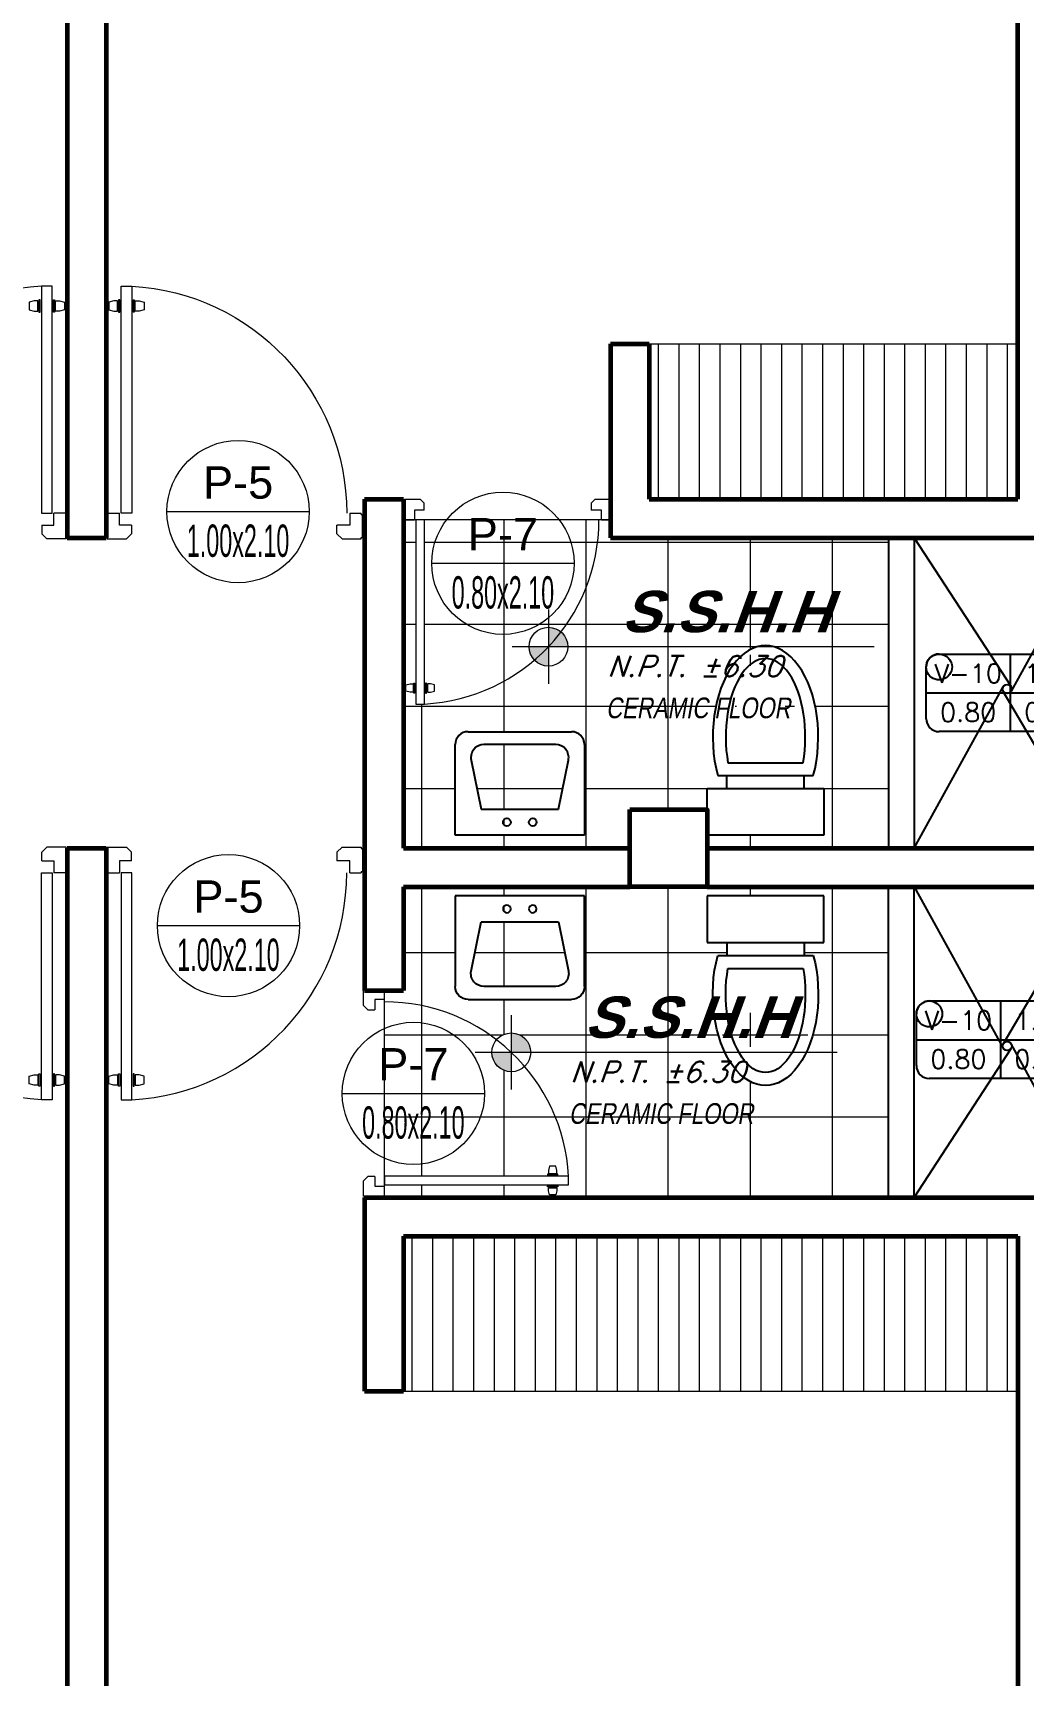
# Model space of a CAD drawing. Header units: millimetres. Extents: x 1313 to 1393.8, y 883.5 to 926.2.
# Drawn here: x 1367.6 to 1371.43, y 911.44 to 917.8 of the extents above; entities that cross this region are included whole.
import ezdxf
from ezdxf.enums import TextEntityAlignment as Align

# ---------------------------------------------------------------- set-up
doc = ezdxf.new("R2010")
doc.units = ezdxf.units.MM
doc.linetypes.add('HIDDEN2', pattern=[0.1875, 0.125, -0.0625])
for name, color, linetype, lineweight in [('ambientes', 254, 'Continuous', 25), ('columnas', 40, 'Continuous', 60), ('cotas', 87, 'Continuous', 15), ('COTNIV', 40, 'Continuous', 18), ('HATCH II', 64, 'Continuous', 5), ('Layer3', 31, 'Continuous', 5), ('lineas delgadas', 252, 'Continuous', 5), ('Muros confinados', 3, 'Continuous', 60), ('Puertas', 35, 'Continuous', 13), ('Texto niveles', 4, 'Continuous', 18)]:
    doc.layers.add(name, color=color, linetype=linetype, lineweight=lineweight)
doc.layers.add('CODIGOS', color=31, linetype='Continuous')
doc.layers.add('Muro Bajo', color=2, linetype='Continuous')
doc.styles.add('ACOT', font='simplex.shx', dxfattribs={"height": 0.08})
doc.styles.add('AMBIENTES', font='arialbd.ttf', dxfattribs={"height": 0.18})
doc.styles.add('ROMANS', font='romans')
doc.styles.add('STYLE1', font='arial.ttf')
pattern_1 = [(0, (4244.064231827154, -2685.573759226781), (0, 0.3175), []), (90, (4244.064231827154, -2685.573759226781), (-0.3175, 1.944126793646423e-17), [])]

# ---------------------------------------------------------------- blocks, each defined once
blk = doc.blocks.new('P90-1')
for p, q in [((-0.9990517566913795, 0.005935422918673439), (-0.9990517566913795, 0.0959354229186733)), ((-0.9940517566913787, 0.0959354229186733), (-0.9990517566913795, 0.0959354229186733)), ((-0.9488046350236647, 0.1009354229186741), (-0.9940517566913787, 0.1009354229186741)), ((-0.9940517566913787, 0.0959354229186733), (-0.9940517566913787, 0.1009354229186741)), ((-0.004051756691380248, 0.1009354229186741), (-0.05237351597615536, 0.1009354229186741)), ((-0.004051756691380248, 0.1009354229186741), (-0.004051756691380248, 0.0959354229186733)), ((0.0009482433086205333, 0.0959354229186733), (-0.004051756691380248, 0.0959354229186733)), ((0.0009482433086205333, 0.0959354229186733), (0.0009482433086205333, 0.005935422918673439)), ((-0.9940517566913787, 0.005935422918673439), (-0.9990517566913795, 0.005935422918673439)), ((-0.9940517566913787, 0.000935422918672657), (-0.9940517566913787, 0.005935422918673439)), ((-0.9190517566913794, 0.000935422918672657), (-0.9940517566913787, 0.000935422918672657)), ((-0.8990517566913798, 0.02093542291867401), (-0.9190517566913794, 0.000935422918672657)), ((-0.8990517566913798, 0.02093542291867401), (-0.8990517566913798, 0.05472381416213601)), ((-0.09905175669137911, 0.05472381416213601), (-0.09905175669137911, 0.02093542291867401)), ((-0.09905175669137911, 0.02093542291867401), (-0.07905175669137954, 0.000935422918672657)), ((-0.004051756691380248, 0.000935422918672657), (-0.07905175669137954, 0.000935422918672657)), ((-0.004051756691380248, 0.005935422918673439), (-0.004051756691380248, 0.000935422918672657)), ((0.0009482433086205333, 0.005935422918673439), (-0.004051756691380248, 0.005935422918673439))]:
    blk.add_line(p, q)
for points in [[(-0.05905045993646674, 0.9844227219258652), (-0.1001612735924624, 0.9844227219258634), (-0.1001612735924624, 0.1012135621264321), (-0.05905045993646496, 0.1012135621264321)], [(-0.1139915255970934, 0.9274939543605996), (-0.1284152196437027, 0.9274939543605996), (-0.1484152196437005, 0.9224939543605988), (-0.1484152196437023, 0.892684088653457), (-0.128415219643701, 0.8876840886534598), (-0.1139915255970951, 0.8876840886534563)], [(-0.1055768771159933, 0.932087397904283), (-0.1101666955382914, 0.9320873979042812), (-0.1101666955382896, 0.8838561757099654), (-0.1055768771159933, 0.8838561757099619)], [(-0.05355882323787142, 0.932087397904283), (-0.04896900481557687, 0.9320873979042812), (-0.04896900481557509, 0.8838561757099654), (-0.05355882323787142, 0.8838561757099654)], [(-0.04514417475677135, 0.9274939543605996), (-0.03072048071016198, 0.9274939543605996), (-0.01072048071016418, 0.9224939543605988), (-0.01072048071016241, 0.892684088653457), (-0.03072048071016376, 0.8876840886534563), (-0.04514417475676957, 0.8876840886534598)]]:
    blk.add_lwpolyline(points, close=True)
for points in [[(-0.9488046350236647, 0.1009354229186741), (-0.9488046350236647, 0.05472381416213601), (-0.8990517566913798, 0.05472381416213601)], [(-0.09905175669137911, 0.05472381416213601), (-0.05237351597615536, 0.05472381416213601), (-0.05237351597615536, 0.1009354229186741)]]:
    blk.add_lwpolyline(points)
blk.add_arc((-0.05237351597615536, 0.1009354229186741), 0.88477877307552, 93.09610705437265, 180)
blk = doc.blocks.new('LAV54-02')
for p, q in [((-0.25, -0.3500000000000014), (-0.25, 0)), ((-0.25, 0), (0.25, 0)), ((0.25, 0), (0.25, -0.3500000000000014)), ((-0.1500000000000004, -0.1000000000000014), (-0.1880388386486178, -0.2901941932430887)), ((0.1500000000000004, -0.1000000000000014), (-0.1500000000000004, -0.1000000000000014)), ((0.1880388386486178, -0.2901941932430887), (0.1500000000000004, -0.1000000000000014)), ((-0.139009804864072, -0.3500000000000014), (0.139009804864072, -0.3500000000000014)), ((0.1999999999999993, -0.3999999999999986), (-0.1999999999999993, -0.3999999999999986))]:
    blk.add_line(p, q)
for centre in [(-0.05000000000000071, -0.04999999999999716), (0.05000000000000071, -0.04999999999999716)]:
    blk.add_circle(centre, 0.015)
for centre, radius, start, end in [((-0.139009804864072, -0.2999999999999972), 0.05000000000000004, 168.6900675259798, 270), ((0.139009804864072, -0.2999999999999972), 0.05000000000000004, 270.0000000000001, 11.30993247402031), ((-0.1999999999999993, -0.3500000000000014), 0.05000000000000003, 180, 270), ((0.1999999999999993, -0.3500000000000014), 0.05000000000000003, 270, 0)]:
    blk.add_arc(centre, radius, start, end)
blk = doc.blocks.new('INO75-01')
for p, q in [((0, 0.2249999999999943), (0.1800000000000068, 0.2249999999999943)), ((0, -0.2249999999999943), (0, 0.2249999999999943)), ((0.1800000000000068, 0.2249999999999943), (0.1800000000000068, -0.2249999999999943)), ((0.1800000000000068, -0.2249999999999943), (0, -0.2249999999999943))]:
    blk.add_line(p, q)
at = {"linetype": 'HIDDEN2'}
for p, q in [((0.1800000000000068, 0.1499999999999986), (0.2300000000000182, 0.1499999999999986)), ((0.1800000000000068, -0.1500000000000057), (0.2300000000000182, -0.1500000000000057))]:
    blk.add_line(p, q, dxfattribs=at)
for points in [[(0.2300000000000182, 0.1845588526671662), (0.2300000000000182, -0.1845588526671662)], [(0.280000000000018, 0.1451869226585609), (0.280000000000018, -0.1451869226585609)]]:
    blk.add_lwpolyline(points)
for major_axis, ratio, start_param, end_param in [((0.3525707902876398, -7.828644183752505e-16), 0.5784260567748055, -2.010251506977173, 2.010251506977181), ((0.30257079028764, -7.622209603519594e-16), 0.5084145359543746, -1.907630861705541, 1.90763086170555)]:
    blk.add_ellipse((0.3799999999999955, 0), major_axis=major_axis, ratio=ratio, start_param=start_param, end_param=end_param)
blk = doc.blocks.new('vp')
at = {"color": 21}
blk.add_lwpolyline([(-0.2750000000000057, 0), (0.2749999999999915, 0)], dxfattribs=at)
at = {"color": 31}
blk.add_circle((0, 0), 0.2749999999999986, dxfattribs=at)
at = {"style": 'STYLE1'}
blk.add_attdef('TIPO', text='', height=0.125, dxfattribs=at).set_placement((0, 0.05), align=Align.CENTER)
at = {"style": 'STYLE1', "width": 0.5166091167736456}
blk.add_attdef('ANCHOXALTURA', text='', height=0.125, dxfattribs=at).set_placement((-0.1981998467250108, -0.175), (0.1980668325464521, -0.175), align=Align.FIT)
blk = doc.blocks.new('VANOS')
at = {"color": 2}
for p, q in [((-0.2749999999999915, 0.1499999999999968), (0.2750000000000057, 0.1500000000000004)), ((0, 0.1499999999999986), (0, -0.1500000000000021)), ((-0.3250000000000171, -0.100000000000005), (-0.3250000000000171, 0.09999999999999964)), ((0.3250000000000028, 0.09999999999999964), (0.3250000000000028, -0.09999999999999787)), ((-0.3250000000000028, 0), (0.3250000000000028, 0)), ((0.2749999999999915, -0.1500000000000039), (-0.2750000000000057, -0.1500000000000039))]:
    blk.add_line(p, q, dxfattribs=at)
for centre, radius, start, end in [((-0.2750000000000057, 0.1000000000000014), 0.04999999999999716, 180, 180.000000000001), ((-0.2749999999999915, 0.1000000000000014), 0.05, 90, 180), ((0.2750000000000057, 0.1000000000000014), 0.04999999999999805, 90, 90), ((0.2750000000000057, 0.09999999999999787), 0.05, 0, 89.99999999999984), ((-0.2750000000000057, -0.1000000000000014), 0.04999999999999893, 179.999999999998, 270), ((0.2749999999999915, -0.1000000000000014), 0.05000000000000071, 270.0000000000041, 4.071109992273244e-12)]:
    blk.add_arc(centre, radius, start, end, dxfattribs=at)
at = {"color": 3, "style": 'ROMANS'}
for tag, p in [('VANO', (-0.1625000000000085, 0.07499999999999751)), ('ALFEIZAR', (0.1625000000000085, 0.07500000000000107)), ('ANCHO', (-0.1624999999999943, -0.07500000000000107)), ('ALTURA', (0.1625000000000085, -0.07499999999999929))]:
    blk.add_attdef(tag, text='', height=0.0725, dxfattribs=at).set_placement(p, align=Align.MIDDLE)

msp = doc.modelspace()

# ---------------------------------------------------------------- hatches: boundary and pattern name
at = {"layer": 'cotas'}
h = msp.add_hatch(dxfattribs=at)
h.set_pattern_fill('NET', color=256, scale=0.1, style=0)
h.set_pattern_definition(pattern_1)
edge = h.paths.add_edge_path()
edge.add_ellipse((1370.430468992413, 915.0757746497181), major_axis=(-8.031897790473789e-13, 0.3525707902877002), ratio=0.5784260567753612, start_angle=368.72558630175496, end_angle=475.1789271095463, ccw=False)
edge.add_line((1370.399531425981, 915.4242648704465), (1369.666047030954, 915.4242648704469))
edge.add_arc((1369.591047030954, 915.4242648704469), 0.07499999999999998, -136.46676170010448, 0, ccw=False)
edge.add_ellipse((1369.07343879752, 915.9146323509979), major_axis=(-0.5041718701496127, 0.5041718701496128), ratio=0.9999999999999927, start_angle=138.0961070543063, end_angle=175.5184223931076, ccw=False)
edge.add_line((1369.111948979087, 915.2026664001144), (1369.078819471085, 915.2026664001157))
edge.add_line((1369.078819471085, 915.2026664001157), (1369.078819471086, 915.914632350997))
edge.add_line((1369.078819471086, 915.914632350997), (1369.030468992414, 915.914632350997))
edge.add_line((1369.030468992414, 915.914632350997), (1369.030468992414, 914.6452182237883))
edge.add_line((1369.030468992414, 914.6452182237883), (1369.905468992413, 914.6452182237892))
edge.add_line((1369.905468992413, 914.6452182237892), (1369.905468992413, 914.795218223788))
edge.add_line((1369.905468992413, 914.795218223788), (1370.205468992413, 914.795218223788))
edge.add_line((1370.205468992413, 914.795218223788), (1370.205468992413, 914.8757746497188))
edge.add_line((1370.205468992413, 914.8757746497188), (1370.280468992413, 914.8757746497183))
edge.add_line((1370.280468992413, 914.8757746497183), (1370.280468992414, 914.925774649718))
edge.add_line((1370.280468992414, 914.925774649718), (1370.245910139746, 914.9257746497185))
h.paths.add_polyline_path([(1369.730468992411, 915.0457746497198), (1369.730468992411, 914.695774649718), (1369.230468992411, 914.6957746497176), (1369.230468992411, 915.0457746497175, -0.4142135623730951), (1369.280468992411, 915.0957746497177), (1369.68046899241, 915.0957746497177, -0.4142135623597759)], flags=16)
h.paths.add_polyline_path([(1369.668507831059, 914.9859688429608), (1369.630468992411, 914.7957746497175), (1369.33046899241, 914.7957746497175), (1369.292430153762, 914.9859688429608, -0.4732848177116646), (1369.341459187546, 915.0457746497175), (1369.619478797275, 915.0457746497175, -0.4732848177116649)], flags=0)
h.paths.add_polyline_path([(1369.545468992411, 914.7457746497178, -1), (1369.515468992411, 914.7457746497178, -1)], flags=0)
h.paths.add_polyline_path([(1369.44546899241, 914.7457746497178, -1), (1369.415468992411, 914.7457746497178, -1)], flags=0)
h.paths.add_polyline_path([(1369.07439398772, 915.2448412777546), (1369.070695242486, 915.2448412777546), (1369.070695242487, 915.2837088291164), (1369.074393987721, 915.2837088291169)], flags=16)
h.paths.add_polyline_path([(1369.067612969798, 915.2485429443248), (1369.055989510066, 915.2485429443248), (1369.039872335507, 915.2525722379653), (1369.039872335507, 915.2765947784217), (1369.055989510068, 915.2806240720618), (1369.0676129698, 915.2806240720604)], flags=16)
edge = h.paths.add_edge_path(flags=17)
edge.add_arc((1369.591047030954, 915.4242648704465), 0.075, 179.9999999996526, 223.5332382996436, ccw=False)
edge.add_arc((1369.591047030954, 915.4242648704469), 0.075, 90, 180, ccw=False)
edge.add_line((1369.591047030954, 915.4992648704467), (1369.591047030954, 915.5354377898673))
edge.add_arc((1369.415105452423, 915.7467895368302), 0.2749999999999986, 180, 309.77598008048375, ccw=False)
edge.add_arc((1369.415105452423, 915.7467895368302), 0.2749999999999986, 142.3860891474217, 180, ccw=False)
edge.add_line((1369.197266544667, 915.914632350997), (1369.111948979081, 915.9146323509965))
edge.add_line((1369.111948979081, 915.9146323509965), (1369.111948979081, 915.2026664001148))
edge.add_ellipse((1369.07343879752, 915.9146323509979), major_axis=(-0.5041718701496127, 0.5041718701496128), ratio=0.9999999999999927, start_angle=138.0961070543063, end_angle=175.5184223931076)
h.paths.add_polyline_path([(1369.150834842661, 915.2765947784221), (1369.150834842661, 915.2525722379644), (1369.134717668104, 915.2485429443252), (1369.123094208367, 915.2485429443257), (1369.123094208368, 915.2806240720618), (1369.134717668102, 915.2806240720613)], flags=16)
h.paths.add_polyline_path([(1369.120011935682, 915.2837088291164), (1369.120011935682, 915.2448412777542), (1369.116313190447, 915.2448412777546), (1369.116313190447, 915.2837088291164)], flags=16)
h.paths.add_polyline_path([(1369.690105452423, 915.7467895368302), (1369.140105452423, 915.7467895368302, 1)], flags=17)
h.paths.add_polyline_path([(1369.63294436018, 915.914632350997), (1369.197266544667, 915.914632350997, 0.1656112881480626), (1369.140105452423, 915.7467895368302), (1369.690105452423, 915.7467895368302, 0.1656112881480626)], flags=17)
edge = h.paths.add_edge_path()
edge.add_ellipse((1369.07343879752, 915.9146323509979), major_axis=(-0.5041718701496127, 0.5041718701496128), ratio=0.9999999999999927, start_angle=187.5776846611148, end_angle=224.9999999999271)
edge.add_line((1369.786445494053, 915.9146323509974), (1369.63294436018, 915.9146323509974))
edge.add_arc((1369.415105452423, 915.7467895368302), 0.2749999999999985, 0, 37.61391085271117, ccw=False)
edge.add_arc((1369.415105452423, 915.7467895368302), 0.2749999999999986, -50.22401991951631, 0, ccw=False)
edge.add_line((1369.591047030954, 915.5354377898673), (1369.591047030954, 915.4992648704467))
edge.add_arc((1369.591047030954, 915.4242648704469), 0.07500000000000001, 49.5628687547466, 90.00000000034743, ccw=False)
edge = h.paths.add_edge_path()
edge.add_line((1370.905468992411, 915.8452182237895), (1370.370536944571, 915.8452182237895))
edge.add_line((1370.370536944571, 915.8452182237895), (1369.830468992413, 915.8452182237895))
edge.add_line((1369.830468992413, 915.8452182237895), (1369.830468992413, 915.9146323509974))
edge.add_line((1369.830468992413, 915.9146323509974), (1369.786445494053, 915.9146323509979))
edge.add_ellipse((1369.07343879752, 915.9146323509979), major_axis=(-0.5041718701496127, 0.5041718701496128), ratio=0.9999999999999927, start_angle=187.5776846611148, end_angle=224.9999999999271, ccw=False)
edge.add_arc((1369.591047030954, 915.4242648704469), 0.075, 0, 49.562868754482224, ccw=False)
edge.add_line((1369.666047030954, 915.4242648704469), (1370.39953142598, 915.4242648704469))
edge.add_ellipse((1370.430468992413, 915.0757746497181), major_axis=(-8.031897790473789e-13, 0.3525707902877002), ratio=0.5784260567753612, start_angle=351.2744136980532, end_angle=368.72558630175496, ccw=False)
edge.add_ellipse((1370.430468992413, 915.0757746497181), major_axis=(-8.031897790473789e-13, 0.3525707902877002), ratio=0.5784260567753612, start_angle=244.8210728903027, end_angle=351.2744136980532, ccw=False)
edge.add_line((1370.615027845081, 914.925774649718), (1370.580468992413, 914.9257746497185))
edge.add_line((1370.580468992413, 914.9257746497185), (1370.580468992413, 914.8757746497183))
edge.add_line((1370.580468992413, 914.8757746497183), (1370.655468992413, 914.8757746497179))
edge.add_line((1370.655468992413, 914.8757746497179), (1370.655468992413, 914.6957746497185))
edge.add_line((1370.655468992413, 914.6957746497185), (1370.205468992414, 914.6957746497185))
edge.add_line((1370.205468992414, 914.6957746497185), (1370.205468992414, 914.6452182237892))
edge.add_line((1370.205468992414, 914.6452182237892), (1370.905468992412, 914.6452182237892))
edge.add_line((1370.905468992412, 914.6452182237892), (1370.905468992411, 915.8452182237895))
h.paths.add_polyline_path([(1369.79153959547, 915.2959109016576), (1370.593444357375, 915.2813520922875), (1370.637120785487, 915.4013520922874), (1369.835216023582, 915.4159109016575)], flags=24)
h.paths.add_polyline_path([(1369.762774514855, 915.1313461653451), (1370.570774514855, 915.124293086117), (1370.59193375254, 915.2442930861168), (1369.78393375254, 915.251346165345)], flags=24)
h.paths.add_polyline_path([(1369.184994793965, 915.5377470743481), (1369.645083096702, 915.5377470743481), (1369.645083096702, 915.7292119447432), (1369.184994793965, 915.7292119447432)], flags=24)
h.paths.add_polyline_path([(1369.247984033597, 915.7655395368304), (1369.58222687125, 915.7655395368304), (1369.58222687125, 915.9530395368304), (1369.247984033597, 915.9530395368304)], flags=9)
h.paths.add_polyline_path([(1369.829383863716, 915.4360792310615), (1370.779740518055, 915.4360792310615), (1370.779740518055, 915.68442848072), (1369.829383863716, 915.68442848072)], flags=24)
h = msp.add_hatch(dxfattribs=at)
h.set_pattern_fill('NET', color=256, scale=0.1, style=0)
h.set_pattern_definition(pattern_1)
edge = h.paths.add_edge_path()
edge.add_line((1370.905468992413, 914.4952182237887), (1370.370536944571, 914.4952182237892))
edge.add_line((1370.370536944571, 914.4952182237892), (1370.205468992412, 914.4952182237882))
edge.add_line((1370.205468992412, 914.4952182237882), (1369.905468992413, 914.4952182237878))
edge.add_line((1369.905468992413, 914.4952182237878), (1369.030468992414, 914.4952182237887))
edge.add_line((1369.030468992414, 914.4952182237887), (1369.030468992413, 914.0952182237895))
edge.add_line((1369.030468992413, 914.0952182237895), (1368.95702557156, 914.0952182237891))
edge.add_line((1368.95702557156, 914.0952182237891), (1368.95702557156, 914.0511947254256))
edge.add_ellipse((1368.95702557156, 913.3381880288937), major_axis=(0.504171870149617, 0.504171870149617), ratio=0.9999999999993726, start_angle=367.5776830980259, end_angle=405.00000000001796, ccw=False)
edge.add_arc((1369.44739305211, 913.8557962623274), 0.075, 3.474269760772586e-10, 139.5628691418822, ccw=False)
edge.add_line((1369.52239305211, 913.8557962623279), (1370.273287433091, 913.8557962623283))
edge.add_ellipse((1370.430468992413, 914.0804370326612), major_axis=(8.031897790473789e-13, 0.3525707902877002), ratio=0.5784260567753612, start_angle=64.8210728904537, end_angle=129.5796903905018, ccw=False)
edge.add_line((1370.245910139746, 914.2304370326617), (1370.280468992413, 914.2304370326613))
edge.add_line((1370.280468992413, 914.2304370326613), (1370.280468992413, 914.2804370326614))
edge.add_line((1370.280468992413, 914.2804370326614), (1370.205468992413, 914.280437032661))
edge.add_line((1370.205468992413, 914.280437032661), (1370.205468992414, 914.4604370326608))
edge.add_line((1370.205468992414, 914.4604370326608), (1370.655468992414, 914.4604370326608))
edge.add_line((1370.655468992414, 914.4604370326608), (1370.655468992413, 914.2804370326614))
edge.add_line((1370.655468992413, 914.2804370326614), (1370.580468992413, 914.2804370326614))
edge.add_line((1370.580468992413, 914.2804370326614), (1370.580468992413, 914.2304370326613))
edge.add_line((1370.580468992413, 914.2304370326613), (1370.615027845081, 914.2304370326613))
edge.add_ellipse((1370.430468992413, 914.0804370326612), major_axis=(8.031897790473789e-13, 0.3525707902877002), ratio=0.5784260567753612, start_angle=230.4203096096083, end_angle=295.17892710969727, ccw=False)
edge.add_ellipse((1370.430468992413, 914.0804370326612), major_axis=(8.031897790473789e-13, 0.3525707902877002), ratio=0.5784260567753612, start_angle=129.5796903905018, end_angle=230.4203096096083, ccw=False)
edge.add_line((1370.273287433091, 913.8557962623279), (1369.52239305211, 913.8557962623279))
edge.add_arc((1369.447393052111, 913.8557962623279), 0.075, -46.46676208811641, 0, ccw=False)
edge.add_ellipse((1368.95702557156, 913.3381880288937), major_axis=(0.504171870149617, 0.504171870149617), ratio=0.9999999999993726, start_angle=318.09610705436353, end_angle=355.5184239562668, ccw=False)
edge.add_line((1369.668991522443, 913.3766982104587), (1369.668991522443, 913.3435687024592))
edge.add_line((1369.668991522443, 913.3435687024592), (1368.957025571559, 913.3435687024596))
edge.add_line((1368.957025571559, 913.3435687024596), (1368.95702557156, 913.2952182237875))
edge.add_line((1368.95702557156, 913.2952182237875), (1370.905468992412, 913.2952182237884))
edge.add_line((1370.905468992412, 913.2952182237884), (1370.905468992413, 914.4952182237887))
h.paths.add_polyline_path([(1369.680468992411, 914.0604370326625), (1369.280468992411, 914.0604370326625, -0.4142135623730951), (1369.230468992411, 914.1104370326627), (1369.230468992411, 914.4604370326626), (1369.730468992411, 914.4604370326626), (1369.730468992411, 914.1104370326627, -0.4142135623730951)], flags=16)
h.paths.add_polyline_path([(1369.626816644803, 913.3391432190954), (1369.626816644803, 913.33544447386), (1369.623114978233, 913.33544447386), (1369.623114978233, 913.3207387414388), (1369.619085684593, 913.3046215668821), (1369.595063144136, 913.3046215668817), (1369.591033850496, 913.3207387414384), (1369.591033850496, 913.3354444738609), (1369.587949093442, 913.33544447386), (1369.587949093441, 913.3391432190963)], flags=16)
h.paths.add_polyline_path([(1369.619478797275, 914.1104370326627), (1369.341459187547, 914.1104370326627, -0.4732848177116649), (1369.292430153763, 914.1702428394194), (1369.330468992411, 914.3604370326632), (1369.630468992411, 914.3604370326632), (1369.66850783106, 914.1702428394194, -0.4732848177144477)], flags=0)
h.paths.add_polyline_path([(1369.515468992411, 914.4104370326625, -1), (1369.545468992412, 914.4104370326625, -1)], flags=0)
h.paths.add_polyline_path([(1369.415468992411, 914.4104370326625, -1), (1369.445468992411, 914.4104370326625, -1)], flags=0)
edge = h.paths.add_edge_path(flags=17)
edge.add_ellipse((1368.95702557156, 913.3381880288937), major_axis=(0.504171870149617, 0.504171870149617), ratio=0.9999999999993726, start_angle=318.0961070543635, end_angle=355.5184239562668)
edge.add_arc((1369.447393052111, 913.8557962623283), 0.075, 180.0000000003474, 313.5332379113925, ccw=False)
edge.add_arc((1369.447393052111, 913.8557962623279), 0.075, 139.562869142372, 180, ccw=False)
edge.add_ellipse((1368.95702557156, 913.3381880288937), major_axis=(0.504171870149617, 0.504171870149617), ratio=0.9999999999993726, start_angle=367.5776830980259, end_angle=405.000000000018)
edge.add_line((1368.95702557156, 914.0511947254256), (1368.95702557156, 913.9484364594334))
edge.add_arc((1369.06876919505, 913.6971629777261), 0.2749999999999986, -9.481482265982777e-11, 113.97515388564051, ccw=False)
edge.add_arc((1369.068769195049, 913.6971629777252), 0.2749999999999986, -113.97515388564051, 9.481482265982777e-11, ccw=False)
edge.add_line((1368.95702557156, 913.4458894960178), (1368.95702557156, 913.3766982104551))
edge.add_line((1368.95702557156, 913.3766982104551), (1369.668991522443, 913.3766982104555))
h.paths.add_polyline_path([(1369.595063144136, 913.4155840740352), (1369.619085684593, 913.4155840740352), (1369.623114978232, 913.3994668994785), (1369.623114978232, 913.384761167056), (1369.626816644803, 913.384761167056), (1369.626816644803, 913.3810624218206), (1369.587949093442, 913.3810624218206), (1369.587949093441, 913.3878434397423), (1369.591033850496, 913.3878434397418), (1369.591033850496, 913.3994668994785)], flags=16)
h.paths.add_polyline_path([(1368.957025571561, 913.9484364594334), (1368.95702557156, 913.6971629777261), (1369.343769195049, 913.6971629777256, 0.5428153364294145)], flags=16)
h.paths.add_polyline_path([(1369.343769195049, 913.6971629777256), (1368.957025571559, 913.6971629777256), (1368.95702557156, 913.4458894960183, 0.5428153364305269)], flags=16)
h.paths.add_polyline_path([(1369.647885616627, 913.7274422935391), (1370.449790378532, 913.7128834841681), (1370.493466806643, 913.832883484168), (1369.691562044738, 913.847442293539)], flags=24)
h.paths.add_polyline_path([(1369.685729884873, 913.8676106229425), (1370.636086539212, 913.8676106229425), (1370.636086539212, 914.115959872601), (1369.685729884873, 914.115959872601)], flags=24)
h.paths.add_polyline_path([(1369.619120536012, 913.5628775572261), (1370.427120536012, 913.5558244779979), (1370.448279773697, 913.6758244779978), (1369.640279773697, 913.682877557226)], flags=25)
h.paths.add_polyline_path([(1368.901647776222, 913.7159129777258), (1369.235890613876, 913.7159129777258), (1369.235890613876, 913.9034129777258), (1368.901647776222, 913.9034129777258)], flags=9)
h.paths.add_polyline_path([(1368.838658536591, 913.4881205152435), (1369.298746839328, 913.4881205152435), (1369.298746839328, 913.6795853856386), (1368.838658536591, 913.6795853856386)], flags=9)
at = {"layer": 'HATCH II'}
h = msp.add_hatch(dxfattribs=at)
h.set_pattern_fill('LINE', color=256, scale=0.025, angle=90, style=0)
h.set_pattern_definition([(90, (4230.612647715648, -2685.573759226781), (-0.079375, 4.860316984116058e-18), [])])
h.paths.add_polyline_path([(1371.405468992412, 916.5952182237932), (1369.980468992414, 916.5952182237886), (1369.980468992413, 915.9952182237887), (1371.405468992412, 915.9952182237873)])
h = msp.add_hatch(dxfattribs=at)
h.set_pattern_fill('LINE', color=256, scale=0.025, angle=90, style=0)
h.set_pattern_definition([(90, (4230.612647715649, -2685.423759226782), (-0.079375, 4.860316984116058e-18), [])])
h.paths.add_polyline_path([(1371.405468992413, 913.1452182237879), (1369.030468992413, 913.1452182237874), (1369.030468992413, 912.545218223788), (1371.405468992413, 912.545218223788)])
at = {"layer": 'lineas delgadas'}
h = msp.add_hatch(color=256, dxfattribs=at)
h.paths.add_polyline_path([(1369.591047030954, 915.3492648704471), (1369.591047030954, 915.4242648704469), (1369.516047030954, 915.4242648704469, 0.414213562373145)])
h.paths.add_polyline_path([(1369.591047030954, 915.4242648704469), (1369.666047030954, 915.4242648704469, 0.4142135623730618), (1369.591047030954, 915.4992648704467)])
h = msp.add_hatch(color=256, dxfattribs=at)
h.paths.add_polyline_path([(1369.447393052111, 913.7807962623281), (1369.447393052111, 913.8557962623279), (1369.372393052111, 913.8557962623279, 0.414213562373145)])
h.paths.add_polyline_path([(1369.447393052111, 913.8557962623279), (1369.52239305211, 913.8557962623279, 0.4142135623730618), (1369.447393052111, 913.9307962623277)])

# ---------------------------------------------------------------- linework, layer by layer
at = {"layer": 'columnas'}
msp.add_lwpolyline([(1369.905468992413, 914.7952182237884), (1370.205468992414, 914.7952182237884), (1370.205468992414, 914.4952182237878), (1369.905468992413, 914.4952182237878)], close=True, dxfattribs=at)
at = {"layer": 'cotas'}
for p, q in [((1369.836327720301, 915.914632350997), (1369.030468992414, 915.914632350997)), ((1368.95702557156, 913.2952182237889), (1368.957025571561, 914.1010769516763))]:
    msp.add_line(p, q, dxfattribs=at)
at = {"layer": 'HATCH II'}
for p, q in [((1369.980468992414, 916.5952182237891), (1371.405468992413, 916.5952182237932)), ((1369.030468992413, 912.545218223788), (1371.405468992412, 912.545218223788))]:
    msp.add_line(p, q, dxfattribs=at)
at = {"layer": 'lineas delgadas'}
for p, q in [((1369.591047030954, 915.5675389947348), (1369.591047030954, 915.280990746159)), ((1370.851229253343, 915.4242648704469), (1369.451388719149, 915.4242648704469)), ((1369.447393052111, 913.9990703866158), (1369.447393052111, 913.71252213804)), ((1370.707575274499, 913.8557962623279), (1369.307734740305, 913.8557962623279))]:
    msp.add_line(p, q, dxfattribs=at)
for centre in [(1369.591047030954, 915.4242648704469), (1369.447393052111, 913.8557962623279)]:
    msp.add_circle(centre, 0.075, dxfattribs=at)
at = {"layer": 'Muro Bajo'}
for p, q in [((1370.905468992412, 915.8452182237904), (1370.905468992412, 914.6452182237892)), ((1371.005468992412, 915.8452182237904), (1371.005468992412, 914.6452182237892)), ((1371.005468992412, 915.8452182237904), (1371.379737466342, 915.269966993593)), ((1371.705468992413, 915.8452182237895), (1371.380420309811, 915.2519132517398)), ((1371.005468992412, 914.6452182237888), (1371.349576542507, 915.2688714460858)), ((1371.705468992413, 914.6452182237902), (1371.349806007685, 915.2514638476971)), ((1370.905468992412, 913.2952182237875), (1370.905468992412, 914.4952182237882)), ((1371.005468992412, 913.2952182237875), (1371.005468992412, 914.4952182237882)), ((1371.005468992412, 914.4952182237887), (1371.349576542507, 913.8715650014922)), ((1371.705468992413, 914.4952182237873), (1371.349806007686, 913.8889725998808)), ((1371.005468992412, 913.2952182237875), (1371.379737466342, 913.8704694539849)), ((1371.705468992413, 913.2952182237893), (1371.380420309811, 913.8885231958382))]:
    msp.add_line(p, q, dxfattribs=at)
for centre in [(1371.364985729913, 915.260369256828), (1371.364985729913, 913.88006719075)]:
    msp.add_circle(centre, 0.01759915562433889, dxfattribs=at)
at = {"layer": 'Muros confinados'}
for p, q in [((1367.730468992411, 923.1452182237883), (1367.730468992412, 915.84521822379)), ((1367.880468992412, 922.8452182237886), (1367.880468992412, 915.84521822379)), ((1371.405468992413, 915.9952182237878), (1371.405468992408, 917.9452182242624)), ((1369.830468992413, 916.5952182237891), (1369.980468992414, 916.5952182237895)), ((1369.830468992413, 916.5952182237891), (1369.830468992413, 915.8452182237895)), ((1369.980468992414, 916.5952182237891), (1369.980468992413, 915.9952182237901)), ((1368.880468992413, 915.9952182237878), (1369.030468992413, 915.9952182237882)), ((1368.880468992413, 915.9952182237882), (1368.880468992414, 914.0952182237872)), ((1369.030468992414, 915.9952182237878), (1369.030468992415, 914.6452182237883)), ((1369.830468992413, 915.9952182237882), (1369.832298426663, 915.9952182237887)), ((1369.830468992413, 915.9952182237892), (1369.830468992413, 915.84521822379)), ((1369.980468992413, 915.9952182237887), (1371.405468992413, 915.9952182237878)), ((1370.37053694457, 915.9952182237887), (1371.405468992413, 915.9952182237878)), ((1367.730468992412, 915.8452182237891), (1367.880468992412, 915.8452182237895)), ((1369.830468992413, 915.8452182237895), (1371.405468992412, 915.8452182237895)), ((1370.370536944571, 915.8452182237895), (1371.705468992413, 915.8452182237895)), ((1367.730468992412, 914.6452182237902), (1367.880468992412, 914.6452182237897)), ((1367.730468992412, 914.6452182237902), (1367.730468992413, 906.9952182237887)), ((1367.880468992412, 914.6452182237897), (1367.880468992413, 907.2952182237852)), ((1369.030468992413, 914.6452182237883), (1369.905468992413, 914.6452182237888)), ((1370.205468992413, 914.6452182237888), (1371.405468992412, 914.6452182237892)), ((1370.37053694457, 914.6452182237892), (1371.405468992412, 914.6452182237902)), ((1371.405468992413, 914.6452182237892), (1371.705468992413, 914.6452182237902)), ((1369.030468992413, 914.4952182237887), (1369.905468992412, 914.4952182237882)), ((1369.030468992414, 914.4952182237882), (1369.030468992414, 914.0952182237886)), ((1370.205468992412, 914.4952182237882), (1371.405468992412, 914.4952182237882)), ((1370.370536944571, 914.4952182237892), (1371.705468992413, 914.4952182237892)), ((1368.880468992413, 914.0952182237882), (1369.030468992413, 914.0952182237886)), ((1368.880468992413, 913.295218223788), (1371.405468992412, 913.295218223788)), ((1368.880468992413, 913.2952182237884), (1368.880468992413, 912.545218223788)), ((1370.37053694457, 913.2952182237884), (1371.705468992413, 913.2952182237889)), ((1369.030468992414, 913.145218223787), (1371.405468992412, 913.1452182237879)), ((1369.030468992413, 913.145218223787), (1369.030468992413, 912.545218223788)), ((1371.405468992413, 913.1452182237879), (1371.405468992408, 909.5952182237895)), ((1368.880468992413, 912.545218223788), (1369.030468992413, 912.545218223788))]:
    msp.add_line(p, q, dxfattribs=at)

# ---------------------------------------------------------------- block references
at = {"layer": 'CODIGOS'}
for p in [(1371.376685320868, 915.2458737431473), (1371.338753643145, 913.904515317857)]:
    msp.add_blockref('VANOS', p, dxfattribs=at).add_auto_attribs({'ANCHO': '0.80', 'VANO': 'V-10', 'ALTURA': '0.60', 'ALFEIZAR': '1.90'})
at = {"layer": 'Layer3'}
for p, values in [((1368.391062202466, 915.9467062875503), {'TIPO': 'P-5', 'ANCHOXALTURA': '1.00x2.10'}), ((1369.415105452423, 915.7467895368302), {'TIPO': 'P-7', 'ANCHOXALTURA': '0.80x2.10'}), ((1368.35400380587, 914.3457892100234), {'TIPO': 'P-5', 'ANCHOXALTURA': '1.00x2.10'}), ((1369.068769195049, 913.6971629777256), {'TIPO': 'P-7', 'ANCHOXALTURA': '0.80x2.10'})]:
    msp.add_blockref('vp', p, dxfattribs=at).add_auto_attribs(values)
at = {"layer": 'Muro Bajo'}
for name, p, rotation in [('INO75-01', (1370.430468992414, 914.695774649718), 90.00000000005213), ('LAV54-02', (1369.480468992411, 914.6957746497176), 180)]:
    msp.add_blockref(name, p, dxfattribs=dict(at, rotation=rotation))
at = {"layer": 'Muro Bajo', "xscale": -1}
msp.add_blockref('LAV54-02', (1369.480468992411, 914.4604370326626), dxfattribs=at)
at = {"layer": 'Muro Bajo', "xscale": -1, "rotation": 89.99999999994787}
msp.add_blockref('INO75-01', (1370.430468992414, 914.4604370326613), dxfattribs=at)
at = {"layer": 'Puertas', "yscale": 0.9929250435475296, "zscale": 1.241156304435043}
for p, xscale in [((1367.73046278946, 915.8402601253076), 0.9929250435475296), ((1367.880475195366, 915.8402601253076), -0.9929250435470749)]:
    msp.add_blockref('P90-1', p, dxfattribs=dict(at, xscale=xscale))
at = {"layer": 'Puertas'}
for p, xscale, yscale, zscale, rotation in [((1369.03123314256, 915.9959720425097), 0.8058587278874256, 0.8058587278874256, 1.007323409859767, 179.9999999999353), ((1367.730462789456, 914.6501763222725), -0.9929250435475296, 0.9929250435470749, 1.241156304435043, 180), ((1367.880475195362, 914.6501763222716), 0.9929250435470749, 0.9929250435470749, 1.241156304435043, 179.9999999996851), ((1368.875685880048, 913.2959823739341), 0.8058587278874256, 0.8058587278874256, 1.007323409859767, 270)]:
    msp.add_blockref('P90-1', p, dxfattribs=dict(at, xscale=xscale, yscale=yscale, zscale=zscale, rotation=rotation))

# ---------------------------------------------------------------- texts
at = {"layer": 'ambientes', "style": 'AMBIENTES', "oblique": 20}
for p in [(1370.275464434095, 915.56030842615), (1370.131810455251, 913.9918398180309)]:
    msp.add_text('S.S.H.H', height=0.16, dxfattribs=at).set_placement(p, align=Align.MIDDLE_CENTER)
at = {"layer": 'COTNIV', "color": 2, "linetype": 'Continuous', "style": 'ACOT', "oblique": 20}
for p in [(1369.818819000155, 915.3086314969726), (1369.675165021312, 913.7401628888535)]:
    msp.add_text('N.P.T. %%P6.30', height=0.08, dxfattribs=at).set_placement(p)
at = {"layer": 'Texto niveles', "color": 4, "oblique": 10, "width": 0.8}
for p in [(1370.170301054469, 915.187819625731), (1370.026647075626, 913.619351017612)]:
    msp.add_text('CERAMIC FLOOR', height=0.08, dxfattribs=at).set_placement(p, align=Align.MIDDLE_CENTER)

doc.saveas('drawing.dxf')
